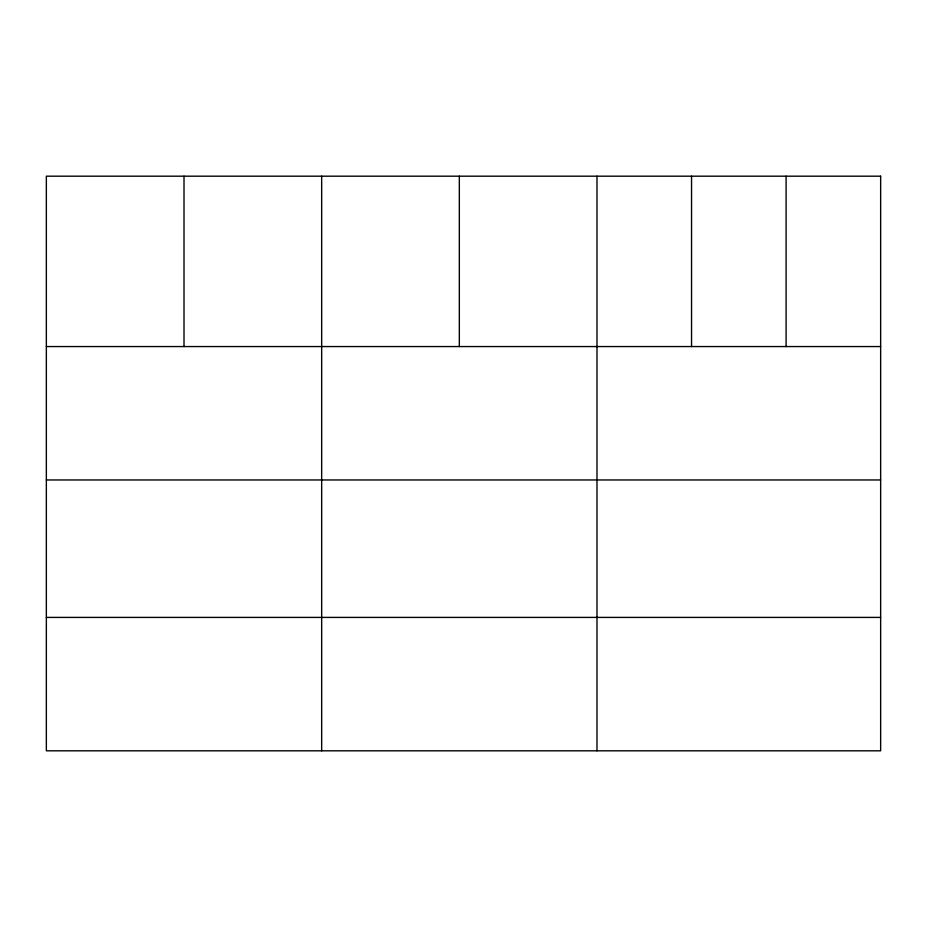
<?xml version="1.0" encoding="UTF-8"?>
<svg xmlns="http://www.w3.org/2000/svg" width="927" height="927" viewBox="0 0 927 927"><rect width="100%" height="100%" fill="white"/><g stroke="black" fill="none" stroke-linecap="round" stroke-linejoin="round"><path stroke-width="1.39" d="M46.35 346.559L880.65 346.559M46.35 479.966L880.65 479.966M46.35 617.405L880.65 617.405M786.096 176.188L786.096 346.559M691.542 176.188L691.542 346.559M596.988 176.188L596.988 750.812M459.328 176.188L459.328 346.559M321.669 176.188L321.669 750.812M184.01 176.188L184.01 346.559M880.65 176.188L46.35 176.188L46.35 750.812L880.65 750.812L880.65 176.188"/></g></svg>
